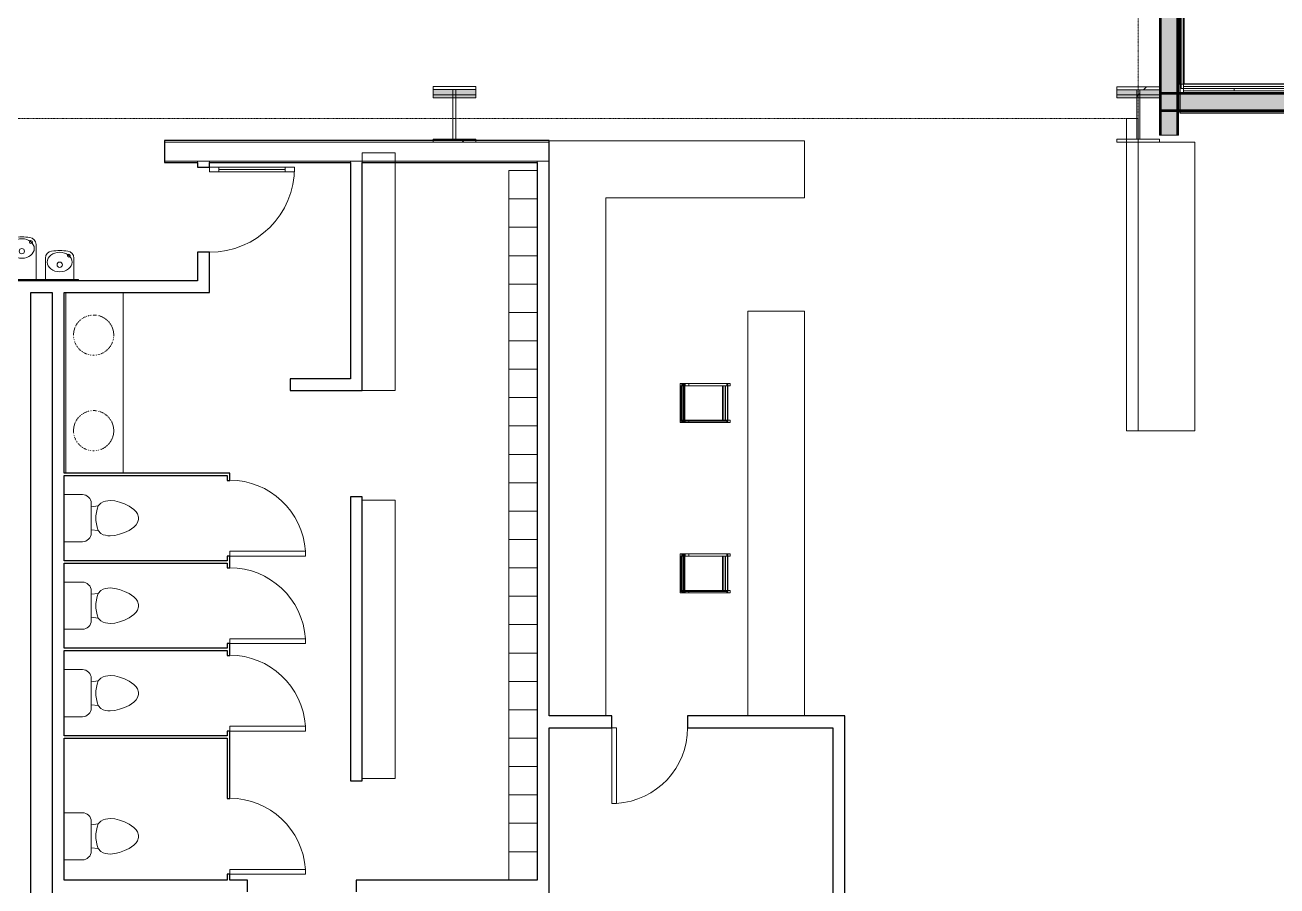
# Model space of a CAD drawing. Header units: inches. Extents: x 20541 to 27285, y -26063 to -19045.
# Drawn here: x 25505 to 26034, y -22675 to -22311 of the extents above; entities that cross this region are included whole.
import ezdxf

# ---------------------------------------------------------------- set-up
doc = ezdxf.new("R2010")
doc.units = ezdxf.units.IN
doc.header["$MEASUREMENT"] = 0
doc.linetypes.add('Dash 1_16_', pattern=[0.125, 0.0625, -0.0625])
doc.linetypes.add('Dash dot dot', pattern=[0.8125, 0.25, -0.1875, 0, -0.1875, 0, -0.1875])
for name, color, linetype, lineweight in [('A-DOOR', 31, 'Continuous', 9), ('A-DOOR-GLAZ', 31, 'Continuous', 15), ('A-FLOR-CLRS', 90, 'Dash 1_16_', 9), ('A-WALL', 113, 'Continuous', 9), ('A-WALL-PATT', 111, 'Continuous', 25), ('C-TOPO', 7, 'Continuous', 9), ('I-FURN', 30, 'Continuous', 9), ('I-WALL', 2, 'Continuous', 9), ('L-SITE-WALL', 31, 'Continuous', 9), ('P-SANR-FIXT', 6, 'Continuous', 9), ('Q-CASE', 31, 'Continuous', 9), ('S-BEAM', 12, 'Continuous', 9), ('S-COLS', 52, 'Continuous', 9)]:
    doc.layers.add(name, color=color, linetype=linetype, lineweight=lineweight)
pattern_1 = [(45, (0, 0), (-25.342707, 25.342707), []), (45, (0, 38.4), (-25.342707, 25.342707), [])]

# ---------------------------------------------------------------- blocks, each defined once
blk = doc.blocks.new('Casework 1 - Casework 1-456223-Site Plan - Phase 1')
at = {"layer": 'Q-CASE'}
for p, q in [((25834.39, -22347.55), (25726.39, -22347.55)), ((25726.39, -22347.55), (25726.39, -22590.66)), ((25726.39, -22590.66), (25726.39, -22347.55)), ((25726.39, -22347.55), (25834.39, -22347.55)), ((25726.39, -22347.55), (25726.39, -22347.55)), ((25834.39, -22371.55), (25834.39, -22347.55)), ((25834.39, -22347.55), (25834.39, -22371.55)), ((25834.39, -22347.55), (25834.39, -22347.55)), ((25750.39, -22590.66), (25750.39, -22371.55)), ((25750.39, -22371.55), (25834.39, -22371.55)), ((25834.39, -22371.55), (25750.39, -22371.55)), ((25750.39, -22371.55), (25750.39, -22590.66)), ((25750.39, -22371.55), (25750.39, -22371.55)), ((25834.39, -22371.55), (25834.39, -22371.55)), ((25834.39, -22419.55), (25810.39, -22419.55)), ((25810.39, -22419.55), (25810.39, -22590.66)), ((25810.39, -22590.66), (25810.39, -22419.55)), ((25810.39, -22419.55), (25834.39, -22419.55)), ((25810.39, -22419.55), (25810.39, -22419.55)), ((25834.39, -22590.66), (25834.39, -22419.55)), ((25834.39, -22419.55), (25834.39, -22590.66)), ((25834.39, -22419.55), (25834.39, -22419.55)), ((25726.39, -22590.66), (25750.39, -22590.66)), ((25750.39, -22590.66), (25726.39, -22590.66)), ((25726.39, -22590.66), (25726.39, -22590.66)), ((25750.39, -22590.66), (25750.39, -22590.66)), ((25810.39, -22590.66), (25834.39, -22590.66)), ((25834.39, -22590.66), (25810.39, -22590.66)), ((25810.39, -22590.66), (25810.39, -22590.66)), ((25834.39, -22590.66), (25834.39, -22590.66))]:
    blk.add_line(p, q, dxfattribs=at)
blk = doc.blocks.new('Bar_Stool_6722_1_ - Bar_Stool_6722_1_-477960-Site Plan - Phase 1')
at = {"layer": 'I-FURN'}
for p, q in [((0, 19.21), (0, 21.13)), ((1, 21.13), (0, 21.13)), ((0, 21.13), (0, 20.14)), ((0, 20.14), (0, 18.22)), ((0, 20.14), (1, 20.14)), ((0, 19.69), (0, 19.69)), ((0, 19.69), (0, 1.3)), ((0, 1.4), (0, 19.69)), ((1, 19.69), (0, 19.69)), ((0, 19.69), (1, 19.69)), ((0, 17.72), (0, 19.21)), ((0, 18.22), (0, 17.72)), ((0, 1.78), (0, 17.72)), ((0, 17.72), (0, 0.94)), ((1, 21.13), (1, 19.21)), ((1, 20.14), (1, 21.13)), ((15.5, 20.14), (1, 20.14)), ((1, 20.14), (1, 20.14)), ((1, 20.14), (15.5, 20.14)), ((1, 20.14), (1, 19.22)), ((1, 20.14), (1, 19.22)), ((1, 18.22), (1, 20.14)), ((16, 20), (1, 20)), ((1, 17.63), (1, 19.89)), ((1, 19.89), (1, 19.07)), ((1, 19.69), (1, 1.4)), ((1, 1.3), (1, 19.69)), ((1, 19.69), (1, 19.69)), ((15.5, 19.22), (1, 19.22)), ((1, 19.22), (1, 19.22)), ((1, 19.22), (15.5, 19.22)), ((1, 19.21), (1, 17.72)), ((1, 19.07), (1, 18.13)), ((1, 19.07), (16, 19.07)), ((1, 17.72), (1, 18.22)), ((1, 18.13), (1, 18.13)), ((1, 18.13), (1, 17.83)), ((1, 18.13), (16, 18.13)), ((1, 18.13), (16, 18.13)), ((1, 17.83), (1, 1.83)), ((1, 17.83), (16, 17.83)), ((1, 0.94), (1, 17.72)), ((1, 17.72), (1, 1.78)), ((1, 2.03), (1, 17.63)), ((15.5, 19.21), (15.5, 21.13)), ((16.5, 21.13), (15.5, 21.13)), ((15.5, 21.13), (15.5, 20.14)), ((15.5, 20.14), (15.5, 18.22)), ((15.5, 20.14), (16.5, 20.14)), ((15.5, 20.14), (15.5, 20.14)), ((15.5, 19.22), (15.5, 20.14)), ((15.5, 20.14), (15.5, 19.22)), ((15.5, 19.69), (15.5, 19.69)), ((15.5, 19.69), (15.5, 1.3)), ((15.5, 1.4), (15.5, 19.69)), ((16.5, 19.69), (15.5, 19.69)), ((15.5, 19.69), (16.5, 19.69)), ((15.5, 19.22), (15.5, 19.22)), ((15.5, 17.72), (15.5, 19.21)), ((15.5, 18.22), (15.5, 17.72)), ((15.5, 1.78), (15.5, 17.72)), ((15.5, 17.72), (15.5, 0.94)), ((16, 19.07), (16, 19.89)), ((16, 19.89), (16, 17.63)), ((16, 18.13), (16, 19.07)), ((16, 17.83), (16, 18.13)), ((16, 18.13), (16, 18.13)), ((16, 1.83), (16, 17.83)), ((16, 17.63), (16, 2.03)), ((16.5, 21.13), (16.5, 19.21)), ((16.5, 20.14), (16.5, 21.13)), ((16.5, 18.22), (16.5, 20.14)), ((16.5, 19.69), (16.5, 1.4)), ((16.5, 1.3), (16.5, 19.69)), ((16.5, 19.69), (16.5, 19.69)), ((16.5, 19.21), (16.5, 17.72)), ((16.5, 17.72), (16.5, 18.22)), ((16.5, 0.94), (16.5, 17.72)), ((16.5, 17.72), (16.5, 1.78)), ((0, 2.18), (0, 3.64)), ((0, 3.64), (0, 0.75)), ((0, 3.64), (1, 3.64)), ((0, 0), (0, 2.18)), ((0, 2.18), (1, 2.18)), ((1, 1.78), (0, 1.78)), ((0, 1.78), (0, 0.98)), ((0, 1.3), (0, 1.4)), ((0, 1.4), (1, 1.4)), ((0, 1.3), (1, 1.3)), ((1, 0.98), (0, 0.98)), ((0, 0.98), (0, 0)), ((0, 0.94), (0, 0)), ((0, 0.94), (1, 0.94)), ((0, 0.75), (0, 0)), ((0, 0.75), (1, 0.75)), ((0, 0), (1, 0)), ((1, 0.75), (1, 3.64)), ((1, 3.64), (1, 2.18)), ((1, 2.18), (1, 0)), ((1, 1.73), (1, 2.03)), ((16, 2.03), (1, 2.03)), ((1, 1.91), (1, 1.74)), ((1, 1.24), (1, 1.91)), ((16, 1.91), (1, 1.91)), ((1, 1.83), (1, 1.73)), ((1, 1.83), (16, 1.83)), ((1, 0.98), (1, 1.78)), ((1, 1.74), (1, 0.75)), ((1, 1.74), (16, 1.74)), ((1, 1.73), (16, 1.73)), ((1, 1.4), (1, 1.3)), ((15.5, 1.3), (1, 1.3)), ((1, 1.3), (1, 1.3)), ((1, 1.3), (15.5, 1.3)), ((1, 1.3), (1, 0.46)), ((1, 1.3), (1, 0.46)), ((1, 0), (1, 1.24)), ((1, 1.24), (16, 1.24)), ((1, 0), (1, 0.98)), ((1, 0.94), (1, 0)), ((1, 0.75), (1, 0)), ((1, 0.75), (16, 0.75)), ((1, 0), (1, 0.75)), ((15.5, 0.46), (1, 0.46)), ((1, 0.46), (1, 0.46)), ((1, 0.46), (15.5, 0.46)), ((15.5, 2.18), (15.5, 3.64)), ((15.5, 3.64), (15.5, 0.75)), ((15.5, 3.64), (16.5, 3.64)), ((15.5, 0), (15.5, 2.18)), ((15.5, 2.18), (16.5, 2.18)), ((16.5, 1.78), (15.5, 1.78)), ((15.5, 1.78), (15.5, 0.98)), ((15.5, 1.3), (15.5, 1.4)), ((15.5, 1.4), (16.5, 1.4)), ((15.5, 1.3), (15.5, 1.3)), ((15.5, 0.46), (15.5, 1.3)), ((15.5, 1.3), (15.5, 0.46)), ((15.5, 1.3), (16.5, 1.3)), ((16.5, 0.98), (15.5, 0.98)), ((15.5, 0.98), (15.5, 0)), ((15.5, 0.94), (15.5, 0)), ((15.5, 0.94), (16.5, 0.94)), ((15.5, 0.75), (15.5, 0)), ((15.5, 0.75), (16.5, 0.75)), ((15.5, 0.46), (15.5, 0.46)), ((15.5, 0), (16.5, 0)), ((16.5, 0), (15.5, 0)), ((16, 2.03), (16, 1.73)), ((16, 1.91), (16, 1.24)), ((16, 1.74), (16, 1.91)), ((16, 1.73), (16, 1.83)), ((16, 0.75), (16, 1.74)), ((16, 1.24), (16, 0)), ((16, 0), (16, 0.75)), ((16.5, 0.75), (16.5, 3.64)), ((16.5, 3.64), (16.5, 2.18)), ((16.5, 2.18), (16.5, 0)), ((16.5, 0.98), (16.5, 1.78)), ((16.5, 1.4), (16.5, 1.3)), ((16.5, 0), (16.5, 0.98)), ((16.5, 0.94), (16.5, 0)), ((16.5, 0), (16.5, 0.75)), ((1, 0), (0, 0)), ((1, 0), (1, 0)), ((1, 0), (16, 0)), ((1, 0), (16, 0)), ((16, 0), (16, 0))]:
    blk.add_line(p, q, dxfattribs=at)
blk = doc.blocks.new('Girt_C - 8_D-707914-Site Plan - Phase 1')
at = {"layer": 'S-BEAM'}
for points in [[(25984.89, -22339.05), (26266.27, -22339.05), (26266.27, -22339.24), (25984.89, -22339.24)], [(25984.89, -22339.16), (26266.27, -22339.16), (26266.27, -22339.7), (25984.89, -22339.7)], [(25984.89, -22339.24), (26266.27, -22339.24), (26266.27, -22339.16), (25984.89, -22339.16)], [(25984.89, -22339.24), (26266.27, -22339.24), (26266.27, -22346.87), (25984.89, -22346.87)], [(25984.89, -22346.41), (26266.27, -22346.41), (26266.27, -22346.94), (25984.89, -22346.94)], [(25984.89, -22346.87), (26266.27, -22346.87), (26266.27, -22347.05), (25984.89, -22347.05)], [(25984.89, -22346.94), (26266.27, -22346.94), (26266.27, -22346.87), (25984.89, -22346.87)]]:
    blk.add_hatch(color=256, dxfattribs=at).paths.add_polyline_path(points, flags=0)
for p, q in [((26266.27, -22339.05), (25984.89, -22339.05)), ((25984.89, -22339.24), (25984.89, -22339.05)), ((25984.89, -22339.05), (25984.89, -22339.05)), ((25984.89, -22339.7), (25984.89, -22339.16)), ((25984.89, -22339.16), (25984.89, -22339.16)), ((25984.89, -22339.16), (25984.89, -22339.24)), ((26266.27, -22339.16), (25984.89, -22339.16)), ((26266.27, -22339.16), (25984.89, -22339.16)), ((25984.89, -22346.87), (25984.89, -22339.24)), ((26266.27, -22339.63), (25984.89, -22339.63)), ((26266.27, -22339.7), (25984.89, -22339.7)), ((26266.27, -22339.05), (26266.27, -22339.05)), ((26266.27, -22339.05), (26266.27, -22339.24)), ((26266.27, -22339.24), (26266.27, -22339.16)), ((26266.27, -22339.16), (26266.27, -22339.16)), ((26266.27, -22339.16), (26266.27, -22339.7)), ((26266.27, -22339.24), (26266.27, -22346.87)), ((25984.89, -22346.94), (25984.89, -22346.41)), ((26266.27, -22346.41), (25984.89, -22346.41)), ((26266.27, -22346.48), (25984.89, -22346.48)), ((25984.89, -22347.05), (25984.89, -22346.87)), ((25984.89, -22346.87), (25984.89, -22346.94)), ((25984.89, -22346.94), (25984.89, -22346.94)), ((26266.27, -22346.94), (25984.89, -22346.94)), ((26266.27, -22346.94), (25984.89, -22346.94)), ((25984.89, -22347.05), (26266.27, -22347.05)), ((25984.89, -22347.05), (25984.89, -22347.05)), ((26266.27, -22346.41), (26266.27, -22346.94)), ((26266.27, -22346.94), (26266.27, -22346.87)), ((26266.27, -22346.87), (26266.27, -22347.05)), ((26266.27, -22346.94), (26266.27, -22346.94)), ((26266.27, -22347.05), (26266.27, -22347.05))]:
    blk.add_line(p, q, dxfattribs=at)
blk = doc.blocks.new('Casework 3 - Casework 1-483541-Site Plan - Phase 1')
at = {"layer": 'Q-CASE'}
for p, q in [((25842.18, -22360.05), (25720.18, -22360.05)), ((25720.18, -22360.05), (25720.18, -22384.05)), ((25720.18, -22384.05), (25720.18, -22360.05)), ((25720.18, -22360.05), (25842.18, -22360.05)), ((25720.18, -22360.05), (25720.18, -22360.05)), ((25842.18, -22384.05), (25842.18, -22360.05)), ((25842.18, -22360.05), (25842.18, -22384.05)), ((25842.18, -22360.05), (25842.18, -22360.05)), ((25720.18, -22384.05), (25842.18, -22384.05)), ((25842.18, -22384.05), (25720.18, -22384.05)), ((25720.18, -22384.05), (25720.18, -22384.05)), ((25842.18, -22384.05), (25842.18, -22384.05))]:
    blk.add_line(p, q, dxfattribs=at)
blk = doc.blocks.new('Locker-Double Stacked - 12_ x 12_-484265-Site Plan - Phase 1')
at = {"layer": 'I-FURN'}
for p, q in [((-6, -6), (-6, 6)), ((-6, 6), (6, 6)), ((6, 6), (6, -6)), ((6, -6), (-6, -6))]:
    blk.add_line(p, q, dxfattribs=at)
blk = doc.blocks.new('Furniture 1 - Furniture 1-485189-Site Plan - Phase 1')
at = {"layer": 'I-FURN'}
for p, q in [((25656.99, -22499.47), (25642.99, -22499.47)), ((25642.99, -22499.47), (25642.99, -22617.08)), ((25642.99, -22617.08), (25642.99, -22499.47)), ((25642.99, -22499.47), (25656.99, -22499.47)), ((25642.99, -22499.47), (25642.99, -22499.47)), ((25656.99, -22617.08), (25656.99, -22499.47)), ((25656.99, -22499.47), (25656.99, -22617.08)), ((25656.99, -22499.47), (25656.99, -22499.47)), ((25642.99, -22617.08), (25656.99, -22617.08)), ((25656.99, -22617.08), (25642.99, -22617.08)), ((25642.99, -22617.08), (25642.99, -22617.08)), ((25656.99, -22617.08), (25656.99, -22617.08))]:
    blk.add_line(p, q, dxfattribs=at)
blk = doc.blocks.new('Toilet-Domestic-3D - Toilet-Domestic-3D-461878-Site Plan - Phase 1')
at = {"layer": 'P-SANR-FIXT'}
for p, q in [((-9.98, 19.48), (9.98, 19.48)), ((-9.98, 11.75), (-9.98, 19.48)), ((9.98, 19.48), (9.98, 11.75)), ((6.25, 8.02), (-6.25, 8.02)), ((-4.86, 8.02), (-5.21, 5)), ((-3.84, 5.5), (-5.21, 5)), ((-1, 6), (-3.84, 5.5)), ((1, 6), (-1, 6)), ((3.84, 5.5), (1, 6)), ((5.21, 5), (3.84, 5.5)), ((4.86, 8.02), (5.21, 5)), ((-7.41, 1), (-7.5, 0)), ((-7.5, 0), (-7.33, -1.99)), ((-7.24, 2), (-7.41, 1)), ((-6.97, 3), (-7.24, 2)), ((-6.4, 4), (-6.97, 3)), ((-5.21, 5), (-6.4, 4)), ((6.4, 4), (5.21, 5)), ((6.97, 3), (6.4, 4)), ((7.24, 2), (6.97, 3)), ((7.41, 1), (7.24, 2)), ((7.33, -1.99), (7.5, 0)), ((7.5, 0), (7.41, 1)), ((-7.33, -1.99), (-6.79, -4)), ((-6.79, -4), (-6.06, -6)), ((6.06, -6), (6.79, -4)), ((6.79, -4), (7.33, -1.99)), ((-6.06, -6), (-5.13, -8)), ((-5.13, -8), (-3.74, -10)), ((-3.74, -10), (-2.74, -11)), ((2.74, -11), (3.74, -10)), ((3.74, -10), (5.13, -8)), ((5.13, -8), (6.06, -6)), ((-2.74, -11), (-1.87, -11.5)), ((-1.87, -11.5), (-0.5, -12)), ((-0.5, -12), (0.5, -12)), ((0.5, -12), (1.87, -11.5)), ((1.87, -11.5), (2.74, -11))]:
    blk.add_line(p, q, dxfattribs=at)
for centre, start, end in [((-6.25, 11.75), 180, 270), ((6.25, 11.75), 270, 360)]:
    blk.add_arc(centre, 3.73, start, end, dxfattribs=at)
blk = doc.blocks.new('Single-Flush - 32_ x 84_-486214-Site Plan - Phase 1')
at = {"layer": 'A-DOOR', "lineweight": 13}
for p, q in [((14, 0.5), (14, 32.5)), ((16, 32.5), (14, 32.5)), ((16, 0.5), (16, 32.5)), ((16, 0.5), (14, 0.5))]:
    blk.add_line(p, q, dxfattribs=at)
at = {"layer": 'A-DOOR'}
blk.add_arc((16, 0.5), 32.07, 93.5759, 180, dxfattribs=at)
blk = doc.blocks.new('Furniture 2 - Furniture 1-487140-Site Plan - Phase 1')
at = {"layer": 'I-FURN'}
for p, q in [((25656.99, -22490.55), (25642.99, -22490.55)), ((25642.99, -22490.55), (25642.99, -22591.05)), ((25642.99, -22591.05), (25642.99, -22490.55)), ((25642.99, -22490.55), (25656.99, -22490.55)), ((25642.99, -22490.55), (25642.99, -22490.55)), ((25656.99, -22591.05), (25656.99, -22490.55)), ((25656.99, -22490.55), (25656.99, -22591.05)), ((25656.99, -22490.55), (25656.99, -22490.55)), ((25642.99, -22591.05), (25656.99, -22591.05)), ((25656.99, -22591.05), (25642.99, -22591.05)), ((25642.99, -22591.05), (25642.99, -22591.05)), ((25656.99, -22591.05), (25656.99, -22591.05))]:
    blk.add_line(p, q, dxfattribs=at)
blk = doc.blocks.new('Vanity Counter Top w 2 Round Sink Holes - 72_-736810-Site Plan - Phase 1')
at = {"layer": 'Q-CASE', "lineweight": 13}
for p, q in [((-52.26, 0), (-52.26, -25)), ((24.16, 0), (-52.26, 0)), ((24.16, -25), (24.16, 0)), ((-52.26, -0.75), (24.16, -0.75)), ((-52.26, -25), (24.16, -25))]:
    blk.add_line(p, q, dxfattribs=at)
at = {"layer": 'Q-CASE', "linetype": 'Dash dot dot'}
for centre, start, end in [((-34.26, -12.5), 360, 180), ((6.16, -12.5), 360, 180), ((-34.26, -12.5), 180, 0), ((6.16, -12.5), 180, 0)]:
    blk.add_arc(centre, 8.5, start, end, dxfattribs=at)
blk = doc.blocks.new('Single-Flush - 32_ x 84_-489871-Site Plan - Phase 1')
at = {"layer": 'A-DOOR', "lineweight": 13}
for p, q in [((14, 2.5), (14, 34.5)), ((16, 34.5), (14, 34.5)), ((16, 2.5), (16, 34.5)), ((16, 2.5), (14, 2.5))]:
    blk.add_line(p, q, dxfattribs=at)
at = {"layer": 'A-DOOR'}
blk.add_arc((16, 2.5), 32.07, 93.5759, 180, dxfattribs=at)
blk = doc.blocks.new('Drinking_Fountain-Haws_Corporation-Wall_Mounted_1119 - 1119-477162-Site Plan - Phase 1')
at = {"layer": 'P-SANR-FIXT'}
for p, q in [((13.07, 19.62), (13.07, 4.82)), ((25.07, 4.82), (25.07, 19.62)), ((29.07, 13.87), (29.07, 4.82)), ((41.07, 4.82), (41.07, 13.87)), ((43.07, 4.82), (11.07, 4.82)), ((11.07, 4.82), (11.07, 4.32)), ((11.07, 4.32), (43.07, 4.32)), ((43.07, 4.32), (43.07, 4.82))]:
    blk.add_line(p, q, dxfattribs=at)
for centre, radius in [((22.94, 20.67), 0.625), ((19.07, 16.82), 1.13), ((35.07, 11.07), 1.13), ((38.94, 14.94), 0.625)]:
    blk.add_circle(centre, radius, dxfattribs=at)
for centre, radius, start, end in [((16.07, 19.62), 3, 97.5776, 180), ((19.07, -2.93), 25.75, 82.4224, 97.5776), ((22.07, 19.62), 3, 360, 82.4224), ((32.07, 13.87), 3, 97.5776, 180), ((35.07, -8.68), 25.75, 82.4224, 97.5776), ((38.07, 13.87), 3, 360, 82.4224)]:
    blk.add_arc(centre, radius, start, end, dxfattribs=at)
for centre, ratio in [((19.07, 17.95), 0.786373), ((35.07, 12.2), 0.786365)]:
    blk.add_ellipse(centre, major_axis=(-5.25, 0), ratio=ratio, dxfattribs=at)
blk = doc.blocks.new('Girt_Z - 8_D-705734-Site Plan - Phase 1')
at = {"layer": 'S-BEAM'}
for points in [[(25984.58, -21193.31), (25984.58, -22357.09), (25984.39, -22357.09), (25984.39, -21193.31)], [(25984.5, -21193.31), (25984.5, -22357.09), (25984.58, -22357.09), (25984.58, -21193.31)], [(25985.04, -21193.31), (25985.04, -22357.09), (25984.5, -22357.09), (25984.5, -21193.31)], [(25992.2, -21193.31), (25992.2, -22357.09), (25984.58, -22357.09), (25984.58, -21193.31)], [(25991.82, -21193.31), (25991.82, -22357.09), (25991.75, -22357.09), (25991.75, -21193.31)], [(25992.39, -21193.31), (25992.39, -22357.09), (25991.82, -22357.09), (25991.82, -21193.31)], [(25992.28, -21193.31), (25992.28, -22357.09), (25992.2, -22357.09), (25992.2, -21193.31)], [(25992.2, -21193.31), (25992.2, -22357.09), (25992.39, -22357.09), (25992.39, -21193.31)]]:
    blk.add_hatch(color=256, dxfattribs=at).paths.add_polyline_path(points, flags=0)
for p, q in [((25984.39, -21193.31), (25984.39, -22357.09)), ((25984.5, -22357.09), (25984.5, -21193.31)), ((25984.5, -22357.09), (25984.5, -21193.31)), ((25984.96, -22357.09), (25984.96, -21193.31)), ((25985.04, -22357.09), (25985.04, -21193.31)), ((25991.75, -22357.09), (25991.75, -21193.31)), ((25991.82, -22357.09), (25991.82, -21193.31)), ((25992.28, -22357.09), (25992.28, -21193.31)), ((25992.39, -22357.09), (25992.39, -21193.31)), ((25984.58, -22357.09), (25984.39, -22357.09)), ((25984.39, -22357.09), (25984.39, -22357.09)), ((25985.04, -22357.09), (25984.5, -22357.09)), ((25984.5, -22357.09), (25984.5, -22357.09)), ((25984.5, -22357.09), (25984.58, -22357.09)), ((25992.2, -22357.09), (25984.58, -22357.09)), ((25991.82, -22357.09), (25991.75, -22357.09)), ((25992.39, -22357.09), (25991.82, -22357.09)), ((25992.2, -22357.09), (25992.39, -22357.09)), ((25992.28, -22357.09), (25992.2, -22357.09)), ((25992.28, -22357.09), (25992.28, -22357.09)), ((25992.39, -22357.09), (25992.39, -22357.09))]:
    blk.add_line(p, q, dxfattribs=at)
blk = doc.blocks.new('Basic Wall _ arcoPlus - 547 - ___-620443-Site Plan - Phase 1')
at = {"layer": 'A-WALL'}
for p, q in [((25992.64, -22110.05), (25992.64, -22110.05)), ((25992.64, -22110.05), (25992.99, -22110.05)), ((25994.77, -22110.05), (25992.64, -22110.05)), ((25992.64, -22110.05), (25992.64, -22335.55)), ((25992.64, -22335.55), (25992.64, -22110.05)), ((25992.93, -22110.05), (25992.7, -22110.05)), ((25992.7, -22110.05), (25992.7, -22110.05)), ((25992.7, -22110.05), (25993, -22110.05)), ((25992.7, -22110.05), (25992.7, -22335.55)), ((25992.7, -22110.05), (25992.7, -22335.55)), ((25992.99, -22110.05), (25992.93, -22110.05)), ((25992.93, -22110.05), (25992.93, -22110.05)), ((25992.93, -22110.05), (25992.93, -22335.55)), ((25992.93, -22110.05), (25992.93, -22335.55)), ((25992.99, -22110.05), (25992.99, -22110.05)), ((25992.99, -22110.05), (25992.99, -22335.55)), ((25992.99, -22110.05), (25992.99, -22335.55)), ((25993, -22110.05), (25994.58, -22110.05)), ((25994.58, -22110.05), (25994.7, -22110.05)), ((25994.7, -22110.05), (25994.64, -22110.05)), ((25994.64, -22110.05), (25994.64, -22110.05)), ((25994.64, -22110.05), (25994.77, -22110.05)), ((25994.64, -22110.05), (25994.64, -22335.55)), ((25994.64, -22110.05), (25994.64, -22335.55)), ((25994.7, -22110.05), (25994.7, -22110.05)), ((25994.7, -22110.05), (25994.7, -22335.55)), ((25994.7, -22110.05), (25994.7, -22335.55)), ((25994.77, -22110.05), (25994.77, -22110.05)), ((25994.77, -22110.05), (25994.77, -22335.55)), ((25994.77, -22110.05), (25994.77, -22335.55)), ((25992.64, -22335.55), (25994.77, -22335.55)), ((25992.99, -22335.55), (25992.64, -22335.55)), ((25992.64, -22335.55), (25992.64, -22335.55)), ((25993, -22335.55), (25992.7, -22335.55)), ((25992.7, -22335.55), (25992.7, -22335.55)), ((25992.7, -22335.55), (25992.93, -22335.55)), ((25992.93, -22335.55), (25992.93, -22335.55)), ((25992.93, -22335.55), (25992.99, -22335.55)), ((25992.99, -22335.55), (25992.99, -22335.55)), ((25994.58, -22335.55), (25993, -22335.55)), ((25994.7, -22335.55), (25994.58, -22335.55)), ((25994.77, -22335.55), (25994.64, -22335.55)), ((25994.64, -22335.55), (25994.64, -22335.55)), ((25994.64, -22335.55), (25994.7, -22335.55)), ((25994.7, -22335.55), (25994.7, -22335.55)), ((25994.77, -22335.55), (25994.77, -22335.55))]:
    blk.add_line(p, q, dxfattribs=at)
blk = doc.blocks.new('Single-Glass 1 - 36_ x 84_-735914-Site Plan - Phase 1')
at = {"layer": 'A-DOOR', "lineweight": 13}
for p, q in [((16, -2.5), (16, -6.5)), ((18, -2.5), (16, -2.5)), ((18, -2.5), (18, -6.5)), ((16, -6.5), (18, -6.5)), ((16, -34.5), (16, -38.5)), ((16, -34.5), (18, -34.5)), ((18, -34.5), (18, -38.5)), ((18, -38.5), (16, -38.5))]:
    blk.add_line(p, q, dxfattribs=at)
at = {"layer": 'A-DOOR'}
for p, q in [((16, -6.5), (16, -34.5)), ((18, -6.5), (18, -34.5))]:
    blk.add_line(p, q, dxfattribs=at)
blk.add_arc((18, -2.5), 36, 180, 270, dxfattribs=at)
at = {"layer": 'A-DOOR-GLAZ'}
blk.add_line((17, -34.5), (17, -6.5), dxfattribs=at)

msp = doc.modelspace()

# ---------------------------------------------------------------- hatches: boundary and pattern name
at = {"layer": 'A-WALL-PATT', "lineweight": 9}
h = msp.add_hatch(dxfattribs=at)
h.set_pattern_fill('FP_7', color=256, style=0, pattern_type=2)
h.set_pattern_definition([(0, (0, 0), (0, 32), []), (90, (0, 0), (-32, 2e-15), [])])
h.paths.add_polyline_path([(25994.58, -22338.3), (25994.58, -22337.3), (26266.77, -22337.3), (26276.14, -22337.3), (26276.14, -22338.3), (26275.39, -22338.3), (26266.77, -22338.3)], flags=0)
h = msp.add_hatch(dxfattribs=at)
h.set_pattern_fill('FP_6', color=256, style=0, pattern_type=2)
h.set_pattern_definition([(0, (0, 0), (81.92, 20.48), [3.379, -58.061, 3.379, -58.061, -327.68]), (0, (0, 0), (81.92, 20.48), [-122.88, 3.379, -119.501, 3.379, -58.061, -143.36]), (0, (0, 0), (81.92, 20.48), [-307.2, 3.379, -37.581, 3.379, -99.021]), (120, (30.72, 10.24), (-58.6962, 60.704801), [3.379, -58.061, 3.379, -58.061, -327.68]), (120, (30.72, 10.24), (-58.6962, 60.704801), [-122.88, 3.379, -119.501, 3.379, -58.061, -143.36]), (120, (30.72, 10.24), (-58.6962, 60.704801), [-307.2, 3.379, -37.581, 3.379, -99.021]), (240, (40.96, 51.2), (-23.2238, -81.184801), [3.379, -58.061, 3.379, -58.061, -327.68]), (240, (40.96, 51.2), (-23.2238, -81.184801), [-122.88, 3.379, -119.501, 3.379, -58.061, -143.36]), (240, (40.96, 51.2), (-23.2238, -81.184801), [-307.2, 3.379, -37.581, 3.379, -99.021])])
h.paths.add_polyline_path([(25577.85, -22368.68), (25563.89, -22368.68), (25563.89, -22368.05), (25577.85, -22368.05)], flags=0)
h.paths.add_polyline_path([(25445.93, -22368.68), (25445.93, -22368.05), (25470.9, -22368.05), (25470.9, -22368.68)], flags=0)
h.paths.add_polyline_path([(25376.39, -22368.68), (25302.39, -22368.68), (25302.39, -22368.05), (25376.39, -22368.05)], flags=0)
h.paths.add_polyline_path([(25105.89, -22368.68), (24978.89, -22368.68), (24978.89, -22368.05), (25105.89, -22368.05)], flags=0)
h.paths.add_polyline_path([(24630.89, -22368.05), (24865.89, -22368.05), (24865.89, -22368.68), (24630.89, -22368.68)], flags=0)
h.paths.add_polyline_path([(24973.89, -22368.68), (24937.89, -22368.68), (24937.89, -22368.05), (24973.89, -22368.05)], flags=0)
h.paths.add_polyline_path([(25170.39, -22368.68), (25170.39, -22368.05), (25297.39, -22368.05), (25297.39, -22368.68)], flags=0)
h.paths.add_polyline_path([(25381.39, -22368.68), (25381.39, -22368.05), (25440.93, -22368.05), (25440.93, -22368.68)], flags=0)
h.paths.add_polyline_path([(25582.85, -22368.68), (25582.85, -22368.05), (25642.39, -22368.05), (25642.39, -22368.68)], flags=0)
h.paths.add_polyline_path([(25721.39, -22368.68), (25647.39, -22368.68), (25647.39, -22368.05), (25721.39, -22368.05)], flags=0)
at = {"layer": 'S-COLS'}
for points in [[(25695.39, -22341.31), (25677.39, -22341.31), (25677.39, -22337.8), (25695.39, -22337.8)], [(25984.39, -22341.31), (25966.39, -22341.31), (25966.39, -22337.9), (25984.39, -22337.9)]]:
    msp.add_hatch(color=256, dxfattribs=at).paths.add_polyline_path(points, flags=0)
h = msp.add_hatch(dxfattribs=at)
h.set_pattern_fill('FP_1', color=256, style=0, pattern_type=2)
h.set_pattern_definition(pattern_1)
h.paths.add_polyline_path([(25984.39, -22337.9), (25966.39, -22337.9), (25966.39, -22336.65), (25984.39, -22336.65)], flags=0)
h = msp.add_hatch(dxfattribs=at)
h.set_pattern_fill('FP_1', color=256, style=0, pattern_type=2)
h.set_pattern_definition(pattern_1)
h.paths.add_polyline_path([(25976.02, -22358.8), (25974.77, -22358.8), (25974.77, -22337.9), (25976.02, -22337.9)], flags=0)
h = msp.add_hatch(dxfattribs=at)
h.set_pattern_fill('FP_1', color=256, style=0, pattern_type=2)
h.set_pattern_definition(pattern_1)
h.paths.add_polyline_path([(25677.39, -22358.8), (25695.39, -22358.8), (25695.39, -22360.05), (25677.39, -22360.05)], flags=0)

# ---------------------------------------------------------------- linework, layer by layer
at = {"layer": 'A-FLOR-CLRS'}
for p, q in [((25975.39, -22350.05), (25975.39, -21098.05)), ((24603.39, -22350.05), (25975.39, -22350.05))]:
    msp.add_line(p, q, dxfattribs=at)
at = {"layer": 'A-WALL', "lineweight": 25}
for p, q in [((25993, -22110.05), (25993, -22335.55)), ((25994.58, -22335.55), (25994.58, -22110.05))]:
    msp.add_line(p, q, dxfattribs=at)
at = {"layer": 'A-WALL'}
for p, q in [((25994.58, -22335.55), (25993, -22335.55)), ((25994.58, -22339.05), (25994.58, -22335.55)), ((26275.39, -22339.05), (25993, -22339.05)), ((25994.58, -22336.55), (26277.89, -22336.55)), ((25994.58, -22337.3), (26277.14, -22337.3)), ((25994.58, -22338.3), (26276.14, -22338.3)), ((25993, -22347.05), (26267.39, -22347.05)), ((25563.89, -22360.05), (25726.39, -22360.05)), ((25563.89, -22368.05), (25726.39, -22368.05)), ((25577.85, -22368.68), (25577.85, -22368.05)), ((25582.85, -22368.68), (25582.85, -22368.05)), ((25642.39, -22368.68), (25642.39, -22368.05)), ((25647.39, -22368.68), (25647.39, -22368.05)), ((25721.39, -22368.68), (25721.39, -22368.05))]:
    msp.add_line(p, q, dxfattribs=at)
at = {"layer": 'C-TOPO'}
for p, q in [((25993.57, -21252.97), (25993.57, -22337.37)), ((25993.57, -22337.37), (26277.07, -22337.37))]:
    msp.add_line(p, q, dxfattribs=at)
at = {"layer": 'I-WALL'}
for p, q in [((25970.39, -22482.05), (25970.39, -22350.05)), ((25970.39, -22350.05), (25975.39, -22350.05)), ((25975.39, -22482.05), (25975.39, -22350.05)), ((25975.39, -22482.05), (25970.39, -22482.05))]:
    msp.add_line(p, q, dxfattribs=at)
at = {"layer": 'I-WALL', "lineweight": 25}
for p, q in [((25577.85, -22368.68), (25577.85, -22370.63)), ((25577.85, -22370.63), (25582.85, -22370.63)), ((25582.85, -22370.63), (25582.85, -22368.68)), ((25642.39, -22368.68), (25642.39, -22460.05)), ((25647.39, -22465.05), (25647.39, -22368.68)), ((25721.39, -22368.68), (25721.39, -22672.05)), ((25726.39, -22602.66), (25726.39, -22368.68)), ((25577.85, -22406.63), (25577.85, -22418.63)), ((25582.85, -22406.63), (25577.85, -22406.63)), ((25582.85, -22423.63), (25582.85, -22406.63)), ((25577.85, -22418.63), (25445.93, -22418.63)), ((25507.39, -22769.77), (25507.39, -22423.63)), ((25507.39, -22423.63), (25516.39, -22423.63)), ((25516.39, -22423.63), (25516.39, -22769.77)), ((25521.39, -22500.05), (25521.39, -22423.63)), ((25521.39, -22423.63), (25582.85, -22423.63)), ((25642.39, -22460.05), (25616.89, -22460.05)), ((25616.89, -22460.05), (25616.89, -22465.05)), ((25616.89, -22465.05), (25647.39, -22465.05)), ((25591.39, -22500.05), (25521.39, -22500.05)), ((25521.39, -22537.05), (25521.39, -22501.05)), ((25521.39, -22501.05), (25590.39, -22501.05)), ((25590.39, -22501.05), (25590.39, -22503.05)), ((25590.39, -22503.05), (25591.39, -22503.05)), ((25591.39, -22503.05), (25591.39, -22500.05)), ((25647.39, -22510.05), (25642.39, -22510.05)), ((25642.39, -22510.05), (25642.39, -22630.05)), ((25647.39, -22630.05), (25647.39, -22510.05)), ((25591.39, -22535.05), (25590.39, -22535.05)), ((25590.39, -22535.05), (25590.39, -22537.05)), ((25591.39, -22540.05), (25591.39, -22535.05)), ((25590.39, -22537.05), (25521.39, -22537.05)), ((25521.39, -22574.05), (25521.39, -22538.05)), ((25521.39, -22538.05), (25590.39, -22538.05)), ((25590.39, -22538.05), (25590.39, -22540.05)), ((25590.39, -22540.05), (25591.39, -22540.05)), ((25591.39, -22572.05), (25590.39, -22572.05)), ((25590.39, -22572.05), (25590.39, -22574.05)), ((25591.39, -22577.05), (25591.39, -22572.05)), ((25590.39, -22574.05), (25521.39, -22574.05)), ((25521.39, -22611.05), (25521.39, -22575.05)), ((25521.39, -22575.05), (25590.39, -22575.05)), ((25590.39, -22575.05), (25590.39, -22577.05)), ((25590.39, -22577.05), (25591.39, -22577.05)), ((25752.89, -22602.66), (25726.39, -22602.66)), ((25752.89, -22607.66), (25752.89, -22602.66)), ((25851.39, -22602.66), (25784.89, -22602.66)), ((25784.89, -22602.66), (25784.89, -22607.66)), ((25851.39, -22760.43), (25851.39, -22602.66)), ((25591.39, -22609.05), (25590.39, -22609.05)), ((25590.39, -22609.05), (25590.39, -22611.05)), ((25591.39, -22637.55), (25591.39, -22609.05)), ((25726.39, -22760.43), (25726.39, -22607.66)), ((25726.39, -22607.66), (25752.89, -22607.66)), ((25784.89, -22607.66), (25846.39, -22607.66)), ((25846.39, -22607.66), (25846.39, -22760.43)), ((25590.39, -22611.05), (25521.39, -22611.05)), ((25521.39, -22672.05), (25521.39, -22612.05)), ((25521.39, -22612.05), (25590.39, -22612.05)), ((25590.39, -22612.05), (25590.39, -22637.55)), ((25642.39, -22630.05), (25647.39, -22630.05)), ((25590.39, -22637.55), (25591.39, -22637.55)), ((25590.39, -22672.05), (25521.39, -22672.05)), ((25591.39, -22669.55), (25590.39, -22669.55)), ((25590.39, -22669.55), (25590.39, -22672.05)), ((25591.39, -22672.05), (25591.39, -22669.55)), ((25598.89, -22672.05), (25591.39, -22672.05)), ((25598.89, -22677.05), (25598.89, -22672.05)), ((25721.39, -22672.05), (25644.89, -22672.05)), ((25644.89, -22672.05), (25644.89, -22677.05))]:
    msp.add_line(p, q, dxfattribs=at)
at = {"layer": 'L-SITE-WALL', "lineweight": 25}
for p, q in [((25993, -22335.55), (25993, -22347.68)), ((26278.89, -22335.55), (25994.58, -22335.55)), ((25993, -22347.68), (26266.77, -22347.68)), ((25726.39, -22359.3), (25563.89, -22359.3)), ((25563.89, -22359.3), (25563.89, -22368.68)), ((25726.39, -22368.68), (25726.39, -22359.3)), ((25563.89, -22368.68), (25577.85, -22368.68)), ((25582.85, -22368.68), (25642.39, -22368.68)), ((25647.39, -22368.68), (25721.39, -22368.68))]:
    msp.add_line(p, q, dxfattribs=at)
at = {"layer": 'S-COLS', "lineweight": 15}
for p, q in [((25695.39, -22336.55), (25677.39, -22336.55)), ((25677.39, -22336.55), (25677.39, -22337.8)), ((25677.39, -22337.8), (25695.39, -22337.8)), ((25687.02, -22337.8), (25685.77, -22337.8)), ((25685.77, -22337.8), (25685.77, -22358.8)), ((25687.02, -22358.8), (25687.02, -22337.8)), ((25695.39, -22337.8), (25695.39, -22336.55)), ((25984.39, -22336.65), (25966.39, -22336.65)), ((25966.39, -22336.65), (25966.39, -22337.9)), ((25966.39, -22337.9), (25984.39, -22337.9)), ((25976.02, -22337.9), (25974.77, -22337.9)), ((25974.77, -22337.9), (25974.77, -22358.8)), ((25976.02, -22358.8), (25976.02, -22337.9)), ((25984.39, -22337.9), (25984.39, -22336.65)), ((25677.39, -22358.8), (25677.39, -22360.05)), ((25695.39, -22358.8), (25677.39, -22358.8)), ((25677.39, -22360.05), (25695.39, -22360.05)), ((25685.77, -22358.8), (25687.02, -22358.8)), ((25695.39, -22360.05), (25695.39, -22358.8)), ((25966.39, -22358.8), (25966.39, -22360.05)), ((25984.39, -22358.8), (25966.39, -22358.8)), ((25966.39, -22360.05), (25984.39, -22360.05)), ((25974.77, -22358.8), (25976.02, -22358.8)), ((25984.39, -22360.05), (25984.39, -22358.8))]:
    msp.add_line(p, q, dxfattribs=at)
at = {"layer": 'S-COLS'}
for p, q in [((25677.39, -22337.8), (25677.39, -22341.31)), ((25677.39, -22340.05), (25695.39, -22340.05)), ((25695.39, -22337.8), (25695.39, -22341.31)), ((25966.39, -22337.9), (25966.39, -22341.31)), ((25966.39, -22340.05), (25984.39, -22340.05)), ((25984.39, -22337.9), (25984.39, -22341.31)), ((25695.39, -22341.31), (25677.39, -22341.31)), ((25685.77, -22341.31), (25687.02, -22341.31)), ((25984.39, -22341.31), (25966.39, -22341.31)), ((25974.77, -22341.31), (25976.02, -22341.31))]:
    msp.add_line(p, q, dxfattribs=at)

# ---------------------------------------------------------------- block references
at = {"layer": 'A-DOOR'}
for name, p, rotation in [('Single-Glass 1 - 36_ x 84_-735914-Site Plan - Phase 1', (25580.35, -22388.63), 89.99999999999795), ('Single-Flush - 32_ x 84_-486214-Site Plan - Phase 1', (25590.89, -22519.05), 269.9999999999999), ('Single-Flush - 32_ x 84_-486214-Site Plan - Phase 1', (25590.89, -22556.05), 269.9999999999999), ('Single-Flush - 32_ x 84_-486214-Site Plan - Phase 1', (25590.89, -22593.05), 269.9999999999999), ('Single-Flush - 32_ x 84_-489871-Site Plan - Phase 1', (25768.89, -22605.16), 180), ('Single-Flush - 32_ x 84_-486214-Site Plan - Phase 1', (25590.89, -22653.55), 269.9999999999999)]:
    msp.add_blockref(name, p, dxfattribs=dict(at, rotation=rotation))
at = {"layer": 'A-WALL'}
msp.add_blockref('Basic Wall _ arcoPlus - 547 - ___-620443-Site Plan - Phase 1', (0, 0), dxfattribs=at)
at = {"layer": 'I-FURN'}
for name, p in [('Furniture 2 - Furniture 1-487140-Site Plan - Phase 1', (4.4, 126)), ('Furniture 1 - Furniture 1-485189-Site Plan - Phase 1', (4.4, -12))]:
    msp.add_blockref(name, p, dxfattribs=at)
for name, p, rotation in [('Locker-Double Stacked - 12_ x 12_-484265-Site Plan - Phase 1', (25715.39, -22378.05), 270), ('Locker-Double Stacked - 12_ x 12_-484265-Site Plan - Phase 1', (25715.39, -22390.05), 270), ('Locker-Double Stacked - 12_ x 12_-484265-Site Plan - Phase 1', (25715.39, -22402.05), 270), ('Locker-Double Stacked - 12_ x 12_-484265-Site Plan - Phase 1', (25715.39, -22414.05), 270), ('Locker-Double Stacked - 12_ x 12_-484265-Site Plan - Phase 1', (25715.39, -22426.05), 270), ('Locker-Double Stacked - 12_ x 12_-484265-Site Plan - Phase 1', (25715.39, -22438.05), 270), ('Locker-Double Stacked - 12_ x 12_-484265-Site Plan - Phase 1', (25715.39, -22450.05), 270), ('Locker-Double Stacked - 12_ x 12_-484265-Site Plan - Phase 1', (25715.39, -22462.05), 270), ('Bar_Stool_6722_1_ - Bar_Stool_6722_1_-477960-Site Plan - Phase 1', (25781.79, -22462.05), 270.0000000000007), ('Locker-Double Stacked - 12_ x 12_-484265-Site Plan - Phase 1', (25715.39, -22474.05), 270), ('Locker-Double Stacked - 12_ x 12_-484265-Site Plan - Phase 1', (25715.39, -22486.05), 270), ('Locker-Double Stacked - 12_ x 12_-484265-Site Plan - Phase 1', (25715.39, -22498.05), 270), ('Locker-Double Stacked - 12_ x 12_-484265-Site Plan - Phase 1', (25715.39, -22510.05), 270), ('Locker-Double Stacked - 12_ x 12_-484265-Site Plan - Phase 1', (25715.39, -22522.05), 270), ('Locker-Double Stacked - 12_ x 12_-484265-Site Plan - Phase 1', (25715.39, -22534.05), 270), ('Bar_Stool_6722_1_ - Bar_Stool_6722_1_-477960-Site Plan - Phase 1', (25781.79, -22534.05), 270.0000000000007), ('Locker-Double Stacked - 12_ x 12_-484265-Site Plan - Phase 1', (25715.39, -22546.05), 270), ('Locker-Double Stacked - 12_ x 12_-484265-Site Plan - Phase 1', (25715.39, -22558.05), 270), ('Locker-Double Stacked - 12_ x 12_-484265-Site Plan - Phase 1', (25715.39, -22570.05), 270), ('Locker-Double Stacked - 12_ x 12_-484265-Site Plan - Phase 1', (25715.39, -22582.05), 270), ('Locker-Double Stacked - 12_ x 12_-484265-Site Plan - Phase 1', (25715.39, -22594.05), 270), ('Locker-Double Stacked - 12_ x 12_-484265-Site Plan - Phase 1', (25715.39, -22606.05), 270), ('Locker-Double Stacked - 12_ x 12_-484265-Site Plan - Phase 1', (25715.39, -22618.05), 270), ('Locker-Double Stacked - 12_ x 12_-484265-Site Plan - Phase 1', (25715.39, -22630.05), 270), ('Locker-Double Stacked - 12_ x 12_-484265-Site Plan - Phase 1', (25715.39, -22642.05), 270), ('Locker-Double Stacked - 12_ x 12_-484265-Site Plan - Phase 1', (25715.39, -22654.05), 270), ('Locker-Double Stacked - 12_ x 12_-484265-Site Plan - Phase 1', (25715.39, -22666.05), 270)]:
    msp.add_blockref(name, p, dxfattribs=dict(at, rotation=rotation))
at = {"layer": 'P-SANR-FIXT'}
msp.add_blockref('Drinking_Fountain-Haws_Corporation-Wall_Mounted_1119 - 1119-477162-Site Plan - Phase 1', (25484.47, -22422.95), dxfattribs=at)
at = {"layer": 'P-SANR-FIXT', "rotation": 89.99999999999991}
for p in [(25540.87, -22519.05), (25540.87, -22556.05), (25540.87, -22593.05), (25540.87, -22653.55)]:
    msp.add_blockref('Toilet-Domestic-3D - Toilet-Domestic-3D-461878-Site Plan - Phase 1', p, dxfattribs=at)
at = {"layer": 'Q-CASE'}
msp.add_blockref('Casework 1 - Casework 1-456223-Site Plan - Phase 1', (0, -12), dxfattribs=at)
at = {"layer": 'Q-CASE', "rotation": 89.99999999999999}
for name, p in [('Casework 3 - Casework 1-483541-Site Plan - Phase 1', (3615.34, -48202.23)), ('Vanity Counter Top w 2 Round Sink Holes - 72_-736810-Site Plan - Phase 1', (25521.39, -22447.79))]:
    msp.add_blockref(name, p, dxfattribs=at)
at = {"layer": 'S-BEAM'}
for name in ['Girt_Z - 8_D-705734-Site Plan - Phase 1', 'Girt_C - 8_D-707914-Site Plan - Phase 1']:
    msp.add_blockref(name, (0, 0), dxfattribs=at)

doc.saveas('drawing.dxf')
